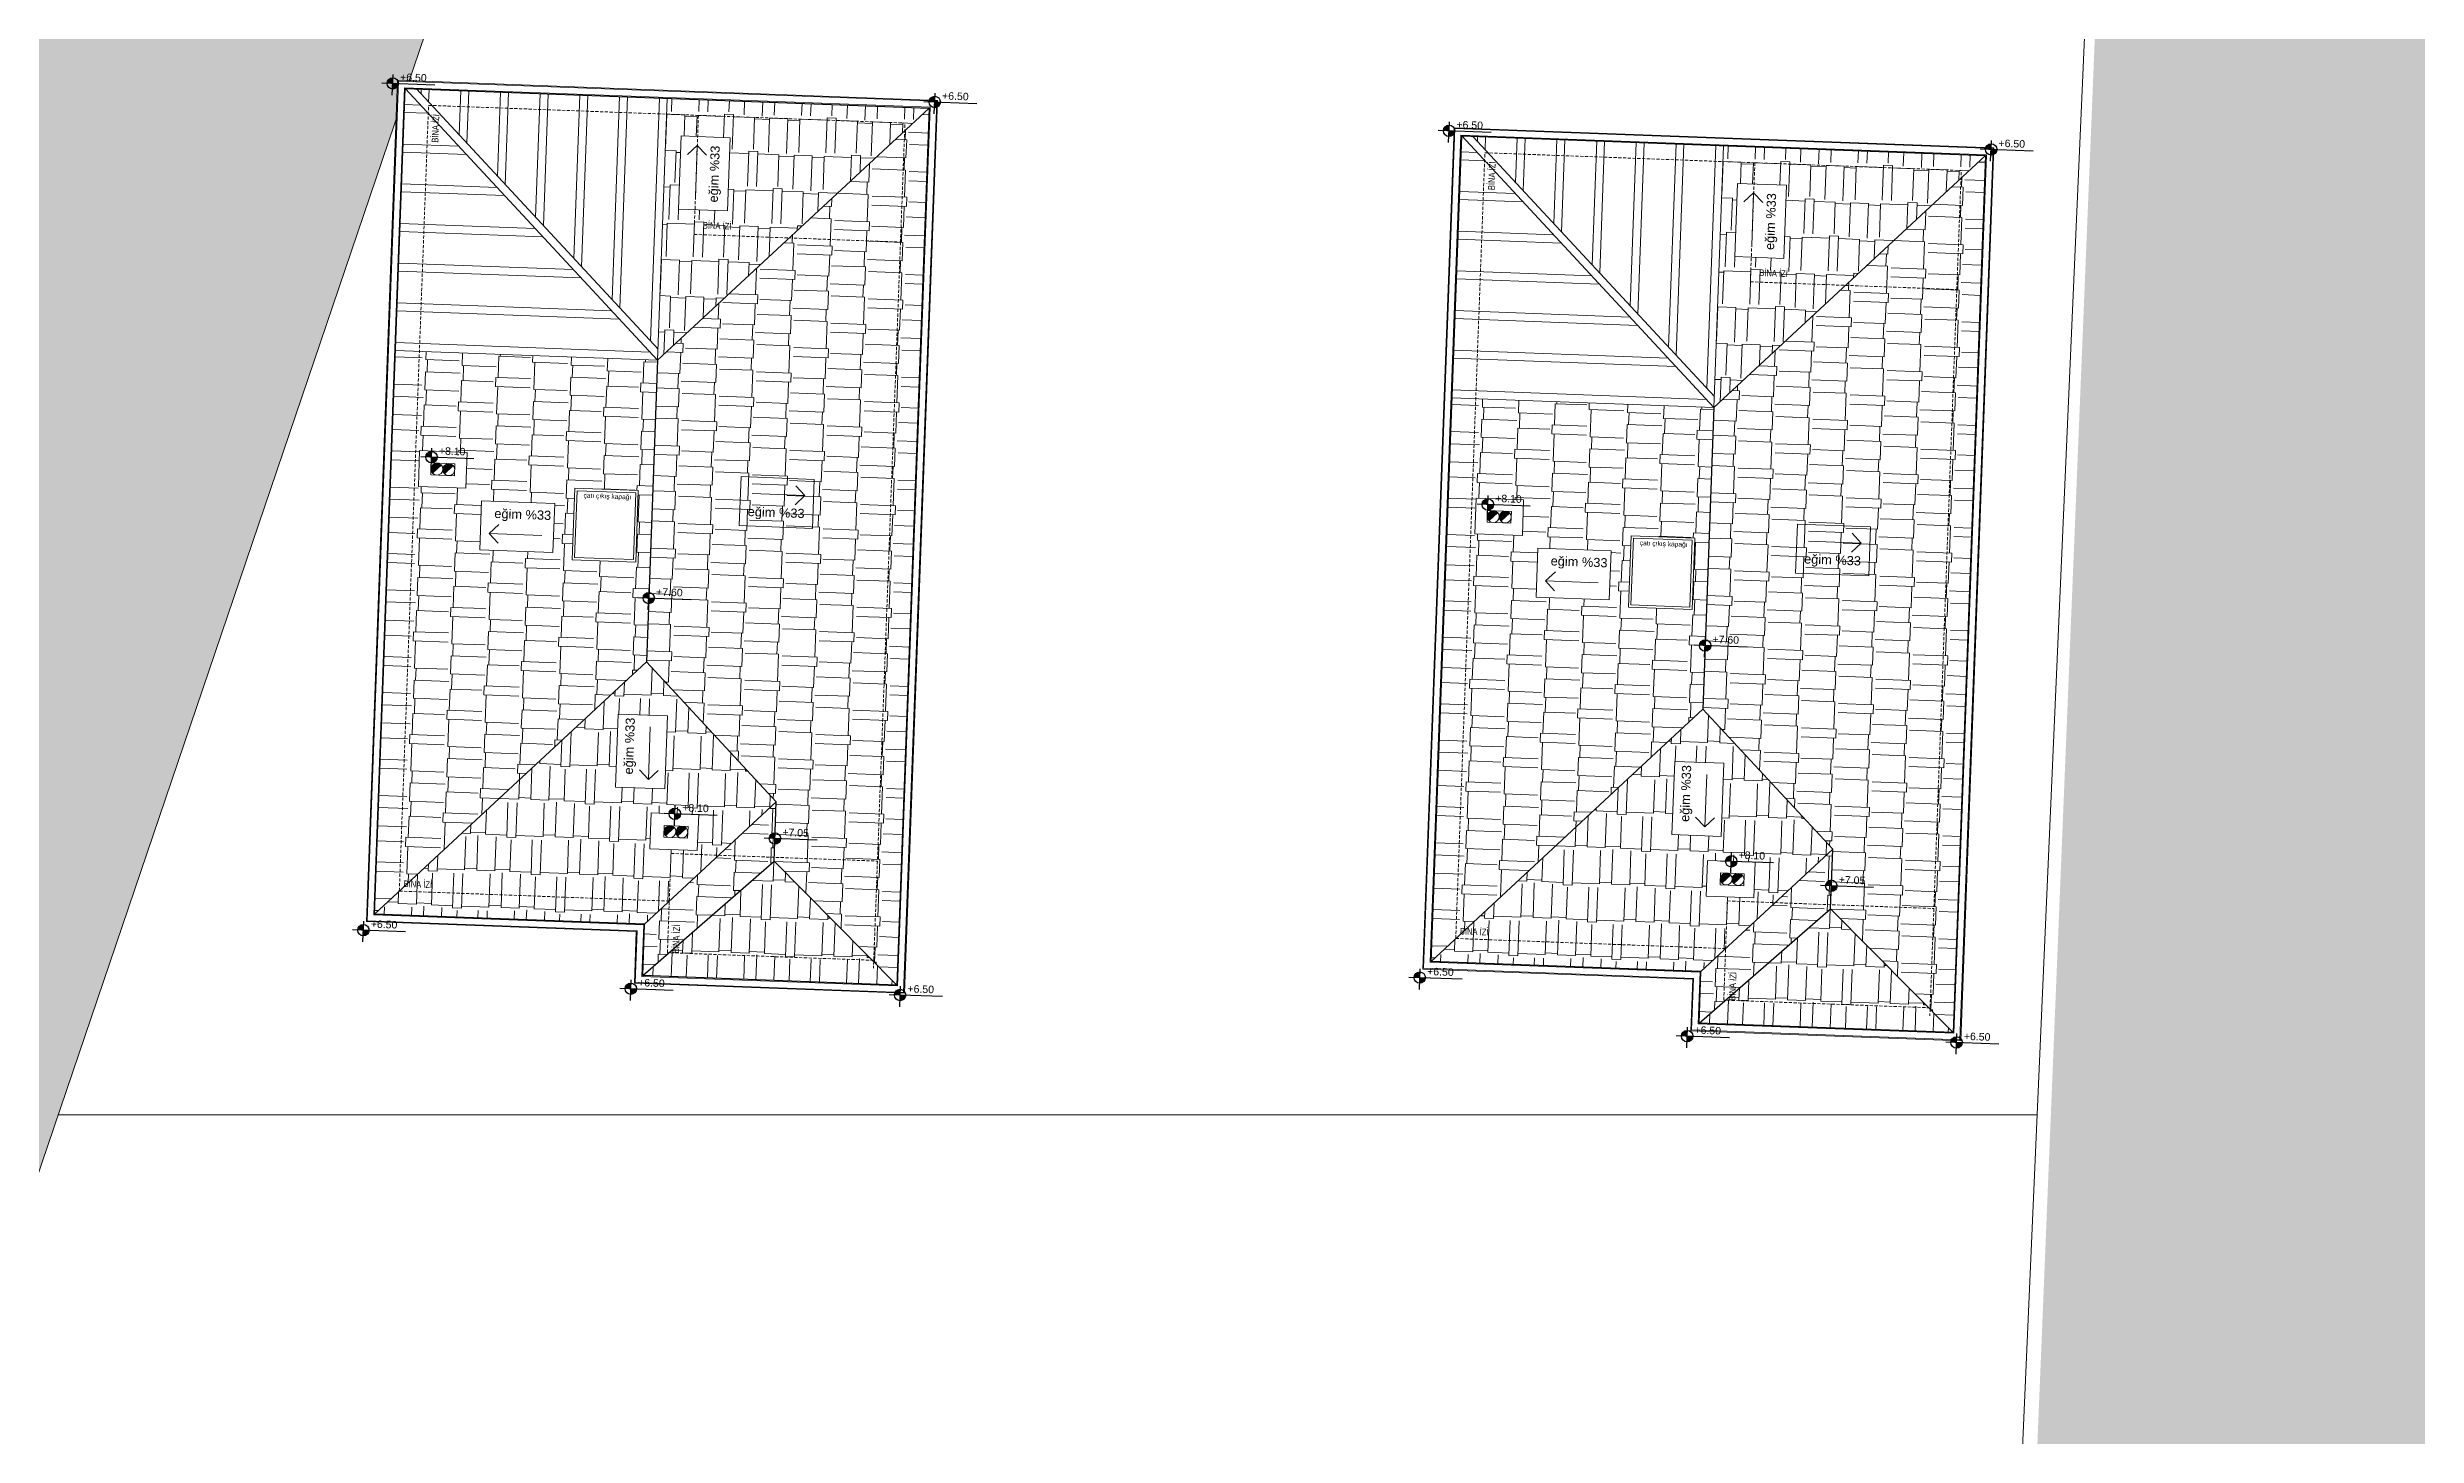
# Model space of a CAD drawing. Header units: centimetres. Extents: x 63871 to 181827, y -95930 to 42199.
# Drawn here: x 173567 to 176549, y -17737 to -15989 of the extents above; entities that cross this region are included whole.
import ezdxf
from ezdxf.enums import TextEntityAlignment as Align

# ---------------------------------------------------------------- set-up
doc = ezdxf.new("R2010")
doc.units = ezdxf.units.CM
doc.linetypes.add('11-021_500-SatisOfisi_220512$0${ Diamond }', pattern=[12, 4, -2, 2, 2, -2])
for name, color, linetype, lineweight in [('A-AREA-IDEN', 7, 'Continuous', 9), ('ARA SINIRLAR', 225, 'Continuous', 15), ('ARM_Pen_No__252', 8, 'Continuous', 18), ('Baca', 82, 'Continuous', 9), ('İz DÜŞÜMÜ', 7, '11-021_500-SatisOfisi_220512$0${ Diamond }', 18), ('OLUK', 222, 'Continuous', 15), ('TARAMA', 251, 'Continuous', 5), ('Çatı', 144, 'Continuous', 30)]:
    doc.layers.add(name, color=color, linetype=linetype, lineweight=lineweight)
doc.layers.add('KOT', color=171, linetype='Continuous')
doc.styles.add('Arial', font='Arial.ttf', dxfattribs={"height": 250})
doc.styles.add('Arial_1', font='Arial.ttf', dxfattribs={"height": 300})
doc.styles.add('MtXpl_Arial_Narrow_1', font='')
doc.styles.get('MtXpl_Arial_Narrow_1').set_extended_font_data('Arial Narrow')
pattern_1 = [(357.87319, (-22058.746, -45161.726), (98.784803, 42.082955), [22.86, -19.05, 26.67, -11.43, 34.29, -15.24]), (357.87319, (-22035.83, -45160.67), (98.784803, 42.082955), [19.05, -72.39, 15.24, -22.86]), (357.87319, (-21990.32, -45167.126), (98.784803, 42.082955), [11.43, -118.11]), (87.87319, (-22058.746, -45161.726), (-30.6659616, 46.8903553), [43.815, -139.065]), (87.87319, (-22035.902, -45162.574), (-30.6659616, 46.8903553), [42.8625, -140.0175]), (87.87319, (-22016.865, -45163.28), (-30.6659616, 46.8903553), [40.005, -142.875]), (87.87319, (-21990.32, -45167.126), (-30.6659616, 46.8903553), [43.815, -139.065]), (87.87319, (-21978.898, -45167.55), (-30.6659616, 46.8903553), [43.815, -139.065]), (87.87319, (-21944.525, -45165.968), (-30.6659616, 46.8903553), [41.91, -140.97])]
pattern_2 = [(267.87319, (-22058.746, -45161.726), (42.082955, -98.784803), [22.86, -19.05, 26.67, -11.43, 34.29, -15.24]), (267.87319, (-22057.69, -45184.64), (42.082955, -98.784803), [19.05, -72.39, 15.24, -22.86]), (267.87319, (-22064.147, -45230.152), (42.082955, -98.784803), [11.43, -118.11]), (357.87319, (-22058.746, -45161.726), (46.8903553, 30.6659616), [43.815, -139.065]), (357.87319, (-22059.595, -45184.57), (46.8903553, 30.6659616), [42.8625, -140.0175]), (357.87319, (-22060.302, -45203.607), (46.8903553, 30.6659616), [40.005, -142.875]), (357.87319, (-22064.147, -45230.152), (46.8903553, 30.6659616), [43.815, -139.065]), (357.87319, (-22064.57, -45241.575), (46.8903553, 30.6659616), [43.815, -139.065]), (357.87319, (-22062.988, -45275.947), (46.8903553, 30.6659616), [41.91, -140.97])]
pattern_3 = [(357.87319, (-23388.39, -45102.007), (98.784803, 42.082955), [22.86, -19.05, 26.67, -11.43, 34.29, -15.24]), (357.87319, (-23365.474, -45100.95), (98.784803, 42.082955), [19.05, -72.39, 15.24, -22.86]), (357.87319, (-23319.962, -45107.407), (98.784803, 42.082955), [11.43, -118.11]), (87.87319, (-23388.39, -45102.007), (-30.6659616, 46.8903553), [43.815, -139.065]), (87.87319, (-23365.545, -45102.855), (-30.6659616, 46.8903553), [42.8625, -140.0175]), (87.87319, (-23346.508, -45103.562), (-30.6659616, 46.8903553), [40.005, -142.875]), (87.87319, (-23319.962, -45107.407), (-30.6659616, 46.8903553), [43.815, -139.065]), (87.87319, (-23308.54, -45107.83), (-30.6659616, 46.8903553), [43.815, -139.065]), (87.87319, (-23274.168, -45106.25), (-30.6659616, 46.8903553), [41.91, -140.97])]
pattern_4 = [(267.87319, (-23388.39, -45102.007), (42.082955, -98.784803), [22.86, -19.05, 26.67, -11.43, 34.29, -15.24]), (267.87319, (-23387.334, -45124.92), (42.082955, -98.784803), [19.05, -72.39, 15.24, -22.86]), (267.87319, (-23393.79, -45170.433), (42.082955, -98.784803), [11.43, -118.11]), (357.87319, (-23388.39, -45102.007), (46.8903553, 30.6659616), [43.815, -139.065]), (357.87319, (-23389.238, -45124.85), (46.8903553, 30.6659616), [42.8625, -140.0175]), (357.87319, (-23389.944, -45143.888), (46.8903553, 30.6659616), [40.005, -142.875]), (357.87319, (-23393.79, -45170.433), (46.8903553, 30.6659616), [43.815, -139.065]), (357.87319, (-23394.214, -45181.856), (46.8903553, 30.6659616), [43.815, -139.065]), (357.87319, (-23392.63, -45216.228), (46.8903553, 30.6659616), [41.91, -140.97])]

# ---------------------------------------------------------------- blocks, each defined once
blk = doc.blocks.new('afadfa')
at = {"layer": 'Baca'}
h = blk.add_hatch(color=0, dxfattribs=at)
h.dxf.hatch_style = 1
h.paths.add_polyline_path([(525548.6, 4261233.8, 0.670516), (525535.8, 4261228.6, 0.199315), (525538, 4261223.2)])
h = blk.add_hatch(color=0, dxfattribs=at)
h.dxf.hatch_style = 1
h.paths.add_polyline_path([(525563.7, 4261233.8, 0.675614), (525550.8, 4261228.6, 0.202965), (525553, 4261223.2)])
for p, q in [((525538, 4261223.2), (525548.6, 4261233.8)), ((525553, 4261223.2), (525563.7, 4261233.8))]:
    blk.add_line(p, q, dxfattribs=at)
blk.add_lwpolyline([(525535.8, 4261236.1), (525565.8, 4261236), (525565.8, 4261221), (525535.8, 4261221.1)], close=True, dxfattribs=at)
for centre in [(525543.3, 4261228.6), (525558.3, 4261228.6)]:
    blk.add_circle(centre, 7.5, dxfattribs=at)

msp = doc.modelspace()

# ---------------------------------------------------------------- hatches: boundary and pattern name
at = {"layer": 'ARM_Pen_No__252'}
h = msp.add_hatch(dxfattribs=at)
h.set_pattern_fill('AR-HBONE', color=256, scale=0.51)
h.set_pattern_definition([(45, (0, -50000), (0, 73.27889), [155.448, -51.816]), (135, (36.64, -49963.36), (7e-15, 73.27889), [155.448, -51.816])])
h.paths.add_polyline_path([(175831.7, -22792.7), (175698, -25837), (170756.8, -25732.5), (171754.5, -22792.7)], flags=16)
h.paths.add_polyline_path([(172826.5, -19554.1), (175594.7, -11397.4), (175086.1, -11173.9), (170154.1, -25719.7), (167433.7, -25662.2), (167268.2, -26108.9), (178575.2, -26347.5), (178595, -25898.2), (176249, -25848.6), (176859.4, -11953.3), (176318.3, -11715.5), (176016.1, -19117.2), (175993.1, -19117.2), (175975.4, -19521.1)])
h.paths.add_polyline_path([(175975.4, -19521.1), (172826.5, -19554.1), (171829.1, -22492.9), (175844.9, -22492.9)])

# ---------------------------------------------------------------- linework, layer by layer
at = {"layer": 'ARA SINIRLAR', "color": 5}
msp.add_line((173580.4, -17332.8), (176071.5, -17332.8), dxfattribs=at)
at = {"layer": 'ARA SINIRLAR'}
for points in [[(175594.7, -11397.4), (172974.8, -19117.2)], [(175980.1, -19414.2), (176318.3, -11715.5)]]:
    msp.add_lwpolyline(points, dxfattribs=at)

# ---------------------------------------------------------------- next in the draw order: wipeouts: each hides what was drawn before it
for points in [[(173968.8, -17089.4), (174008.1, -16030.1), (174687.6, -16055.4), (174645.9, -17179.6), (174306.1, -17167), (174308.5, -17102)], [(175298.4, -17149.1), (175337.8, -16089.9), (176017.3, -16115.1), (175975.5, -17239.3), (175635.8, -17226.7), (175638.2, -17161.7)]]:
    msp.add_wipeout(points).translate(0, 0, 0).dxf.layer = 'OLUK'

# ---------------------------------------------------------------- next in the draw order: hatches: boundary and pattern name
at = {"layer": 'KOT'}
h = msp.add_hatch(color=256, dxfattribs=at)
h.dxf.hatch_style = 1
h.paths.add_polyline_path([(174002.1, -16027.2, 0.402561), (173994.7, -16033.8), (174001.9, -16034.1)])
h = msp.add_hatch(color=256, dxfattribs=at)
h.dxf.hatch_style = 1
h.paths.add_polyline_path([(174009, -16034.2, 0.009987), (174009, -16033.9), (174001.9, -16033.7), (174001.6, -16041.1, 0.414214)])
h = msp.add_hatch(color=256, dxfattribs=at)
h.dxf.hatch_style = 1
h.paths.add_polyline_path([(174684.4, -16050.7, 0.402561), (174677, -16057.3), (174684.1, -16057.6)])
h = msp.add_hatch(color=256, dxfattribs=at)
h.dxf.hatch_style = 1
h.paths.add_polyline_path([(174691.3, -16057.7, 0.009987), (174691.3, -16057.4), (174684.2, -16057.1), (174683.9, -16064.6, 0.414214)])
h = msp.add_hatch(color=256, dxfattribs=at)
h.dxf.hatch_style = 1
h.paths.add_polyline_path([(175331.8, -16086.9, 0.402561), (175324.4, -16093.6), (175331.5, -16093.8)])
h = msp.add_hatch(color=256, dxfattribs=at)
h.dxf.hatch_style = 1
h.paths.add_polyline_path([(175338.7, -16093.9, 0.009987), (175338.7, -16093.7), (175331.5, -16093.4), (175331.2, -16100.8, 0.414214)])
h = msp.add_hatch(color=256, dxfattribs=at)
h.dxf.hatch_style = 1
h.paths.add_polyline_path([(176014, -16110.4, 0.402561), (176006.6, -16117), (176013.8, -16117.3)])
h = msp.add_hatch(color=256, dxfattribs=at)
h.dxf.hatch_style = 1
h.paths.add_polyline_path([(176020.9, -16117.4, 0.009987), (176020.9, -16117.1), (176013.8, -16116.9), (176013.5, -16124.3, 0.414214)])
h = msp.add_hatch(color=256, dxfattribs=at)
h.dxf.hatch_style = 1
h.paths.add_polyline_path([(174050.9, -16497.7, 0.402561), (174043.5, -16504.3), (174050.7, -16504.6)])
h = msp.add_hatch(color=256, dxfattribs=at)
h.dxf.hatch_style = 1
h.paths.add_polyline_path([(174057.9, -16504.7, 0.009987), (174057.9, -16504.5), (174050.7, -16504.2), (174050.4, -16511.6, 0.414214)])
h = msp.add_hatch(color=256, dxfattribs=at)
h.dxf.hatch_style = 1
h.paths.add_polyline_path([(175380.6, -16557.5, 0.402561), (175373.2, -16564.1), (175380.3, -16564.3)])
h = msp.add_hatch(color=256, dxfattribs=at)
h.dxf.hatch_style = 1
h.paths.add_polyline_path([(175387.5, -16564.5, 0.009987), (175387.5, -16564.2), (175380.4, -16563.9), (175380.1, -16571.4, 0.414214)])
h = msp.add_hatch(color=256, dxfattribs=at)
h.dxf.hatch_style = 1
h.paths.add_polyline_path([(174324.4, -16675.3, 0.402561), (174317, -16681.9), (174324.1, -16682.2)])
h = msp.add_hatch(color=256, dxfattribs=at)
h.dxf.hatch_style = 1
h.paths.add_polyline_path([(174331.3, -16682.3, 0.009987), (174331.3, -16682), (174324.1, -16681.8), (174323.9, -16689.2, 0.414214)])
h = msp.add_hatch(color=256, dxfattribs=at)
h.dxf.hatch_style = 1
h.paths.add_polyline_path([(175654, -16735, 0.402561), (175646.6, -16741.6), (175653.8, -16741.9)])
h = msp.add_hatch(color=256, dxfattribs=at)
h.dxf.hatch_style = 1
h.paths.add_polyline_path([(175660.9, -16742, 0.009987), (175660.9, -16741.7), (175653.8, -16741.5), (175653.5, -16748.9, 0.414214)])
h = msp.add_hatch(color=256, dxfattribs=at)
h.dxf.hatch_style = 1
h.paths.add_polyline_path([(174357.3, -16947, 0.402561), (174349.9, -16953.6), (174357, -16953.9)])
h = msp.add_hatch(color=256, dxfattribs=at)
h.dxf.hatch_style = 1
h.paths.add_polyline_path([(174364.2, -16954, 0.009987), (174364.2, -16953.7), (174357, -16953.4), (174356.7, -16960.9, 0.414214)])
h = msp.add_hatch(color=256, dxfattribs=at)
h.dxf.hatch_style = 1
h.paths.add_polyline_path([(174483.3, -16977.9, 0.402561), (174475.9, -16984.6), (174483, -16984.8)])
h = msp.add_hatch(color=256, dxfattribs=at)
h.dxf.hatch_style = 1
h.paths.add_polyline_path([(174490.2, -16985, 0.009987), (174490.2, -16984.7), (174483, -16984.4), (174482.7, -16991.8, 0.414214)])
h = msp.add_hatch(color=256, dxfattribs=at)
h.dxf.hatch_style = 1
h.paths.add_polyline_path([(175686.9, -17006.7, 0.402561), (175679.5, -17013.3), (175686.6, -17013.6)])
h = msp.add_hatch(color=256, dxfattribs=at)
h.dxf.hatch_style = 1
h.paths.add_polyline_path([(175693.8, -17013.7, 0.009987), (175693.8, -17013.4), (175686.7, -17013.2), (175686.4, -17020.6, 0.414214)])
h = msp.add_hatch(color=256, dxfattribs=at)
h.dxf.hatch_style = 1
h.paths.add_polyline_path([(175812.9, -17037.7, 0.402561), (175805.5, -17044.3), (175812.7, -17044.5)])
h = msp.add_hatch(color=256, dxfattribs=at)
h.dxf.hatch_style = 1
h.paths.add_polyline_path([(175819.8, -17044.7, 0.009987), (175819.8, -17044.4), (175812.7, -17044.1), (175812.4, -17051.6, 0.414214)])
h = msp.add_hatch(color=256, dxfattribs=at)
h.dxf.hatch_style = 1
h.paths.add_polyline_path([(173965.2, -17093.5, 0.402561), (173957.8, -17100.1), (173965, -17100.4)])
h = msp.add_hatch(color=256, dxfattribs=at)
h.dxf.hatch_style = 1
h.paths.add_polyline_path([(173972.1, -17100.5, 0.009987), (173972.1, -17100.2), (173965, -17099.9), (173964.7, -17107.4, 0.414214)])
h = msp.add_hatch(color=256, dxfattribs=at)
h.dxf.hatch_style = 1
h.paths.add_polyline_path([(174301.8, -17167.2, 0.402561), (174294.3, -17173.8), (174301.5, -17174)])
h = msp.add_hatch(color=256, dxfattribs=at)
h.dxf.hatch_style = 1
h.paths.add_polyline_path([(174308.7, -17174.2, 0.009987), (174308.7, -17173.9), (174301.5, -17173.6), (174301.2, -17181.1, 0.414214)])
h = msp.add_hatch(color=256, dxfattribs=at)
h.dxf.hatch_style = 1
h.paths.add_polyline_path([(174640.8, -17175, 0.402561), (174633.4, -17181.6), (174640.5, -17181.9)])
h = msp.add_hatch(color=256, dxfattribs=at)
h.dxf.hatch_style = 1
h.paths.add_polyline_path([(175294.9, -17153.2, 0.402561), (175287.5, -17159.8), (175294.6, -17160.1)])
h = msp.add_hatch(color=256, dxfattribs=at)
h.dxf.hatch_style = 1
h.paths.add_polyline_path([(175301.8, -17160.2, 0.009987), (175301.8, -17159.9), (175294.6, -17159.7), (175294.4, -17167.1, 0.414214)])
h = msp.add_hatch(color=256, dxfattribs=at)
h.dxf.hatch_style = 1
h.paths.add_polyline_path([(174647.7, -17182, 0.009987), (174647.7, -17181.7), (174640.6, -17181.5), (174640.3, -17188.9, 0.414214)])
h = msp.add_hatch(color=256, dxfattribs=at)
h.dxf.hatch_style = 1
h.paths.add_polyline_path([(175631.4, -17226.9, 0.402561), (175624, -17233.5), (175631.1, -17233.7)])
h = msp.add_hatch(color=256, dxfattribs=at)
h.dxf.hatch_style = 1
h.paths.add_polyline_path([(175638.3, -17233.9, 0.009987), (175638.3, -17233.6), (175631.2, -17233.3), (175630.9, -17240.8, 0.414214)])
h = msp.add_hatch(color=256, dxfattribs=at)
h.dxf.hatch_style = 1
h.paths.add_polyline_path([(175970.4, -17234.7, 0.402561), (175963, -17241.3), (175970.2, -17241.6)])
h = msp.add_hatch(color=256, dxfattribs=at)
h.dxf.hatch_style = 1
h.paths.add_polyline_path([(175977.3, -17241.7, 0.009987), (175977.3, -17241.5), (175970.2, -17241.2), (175969.9, -17248.6, 0.414214)])
at = {"layer": 'Çatı', "lineweight": 15}
h = msp.add_hatch(dxfattribs=at)
h.set_pattern_fill('AR-RSHKE', color=251, scale=0.15, angle=87.8732)
h.set_pattern_definition([(87.87319, (-23388.39, -45102.007), (-42.082955, 98.784803), [22.86, -19.05, 26.67, -11.43, 34.29, -15.24]), (87.87319, (-23389.444, -45079.09), (-42.082955, 98.784803), [19.05, -72.39, 15.24, -22.86]), (87.87319, (-23382.99, -45033.58), (-42.082955, 98.784803), [11.43, -118.11]), (177.87319, (-23388.39, -45102.007), (-46.8903553, -30.6659616), [43.815, -139.065]), (177.87319, (-23387.54, -45079.162), (-46.8903553, -30.6659616), [42.8625, -140.0175]), (177.87319, (-23386.834, -45060.126), (-46.8903553, -30.6659616), [40.005, -142.875]), (177.87319, (-23382.99, -45033.58), (-46.8903553, -30.6659616), [43.815, -139.065]), (177.87319, (-23382.564, -45022.158), (-46.8903553, -30.6659616), [43.815, -139.065]), (177.87319, (-23384.147, -44987.785), (-46.8903553, -30.6659616), [41.91, -140.97])])
h.paths.add_polyline_path([(174321.2, -16762.3), (174484.7, -16938.5), (174484.7, -16938.5), (174481.9, -17013.4), (174636.3, -17169.2), (174677.3, -16065), (174335.3, -16382.5)])
h = msp.add_hatch(dxfattribs=at)
h.set_pattern_fill('AR-RSHKE', color=251, scale=0.15, angle=177.8732)
h.set_pattern_definition([(177.87319, (-23388.39, -45102.007), (-98.784803, -42.082955), [22.86, -19.05, 26.67, -11.43, 34.29, -15.24]), (177.87319, (-23411.304, -45103.06), (-98.784803, -42.082955), [19.05, -72.39, 15.24, -22.86]), (177.87319, (-23456.816, -45096.606), (-98.784803, -42.082955), [11.43, -118.11]), (267.87319, (-23388.39, -45102.007), (30.6659616, -46.8903553), [43.815, -139.065]), (267.87319, (-23411.233, -45101.16), (30.6659616, -46.8903553), [42.8625, -140.0175]), (267.87319, (-23430.27, -45100.45), (30.6659616, -46.8903553), [40.005, -142.875]), (267.87319, (-23456.816, -45096.606), (30.6659616, -46.8903553), [43.815, -139.065]), (267.87319, (-23468.238, -45096.182), (30.6659616, -46.8903553), [43.815, -139.065]), (267.87319, (-23502.61, -45097.765), (30.6659616, -46.8903553), [41.91, -140.97])])
h.paths.add_polyline_path([(174335.3, -16382.5), (174677.3, -16065), (174347.5, -16052.8)])
h.paths.add_polyline_path([(174361.4, -16192.3), (174364.8, -16100.2), (174426.6, -16102.5), (174423.1, -16194.6)], flags=16)
h.paths.add_polyline_path([(174417.1, -16187.2), (174420, -16109.9), (174396.3, -16109), (174393.4, -16186.3)], flags=8)
h.paths.add_polyline_path([(174389.5, -16219.1), (174430.6, -16220.7), (174431.1, -16205.5), (174390.1, -16203.9)], flags=24)
h = msp.add_hatch(dxfattribs=at)
h.set_pattern_fill('AR-RSHKE', color=251, scale=0.15, angle=87.8732)
h.set_pattern_definition([(87.87319, (-22058.746, -45161.726), (-42.082955, 98.784803), [22.86, -19.05, 26.67, -11.43, 34.29, -15.24]), (87.87319, (-22059.8, -45138.81), (-42.082955, 98.784803), [19.05, -72.39, 15.24, -22.86]), (87.87319, (-22053.346, -45093.3), (-42.082955, 98.784803), [11.43, -118.11]), (177.87319, (-22058.746, -45161.726), (-46.8903553, -30.6659616), [43.815, -139.065]), (177.87319, (-22057.898, -45138.88), (-46.8903553, -30.6659616), [42.8625, -140.0175]), (177.87319, (-22057.19, -45119.845), (-46.8903553, -30.6659616), [40.005, -142.875]), (177.87319, (-22053.346, -45093.3), (-46.8903553, -30.6659616), [43.815, -139.065]), (177.87319, (-22052.922, -45081.877), (-46.8903553, -30.6659616), [43.815, -139.065]), (177.87319, (-22054.505, -45047.505), (-46.8903553, -30.6659616), [41.91, -140.97])])
h.paths.add_polyline_path([(175650.8, -16822), (175814.4, -16998.2), (175814.4, -16998.2), (175811.6, -17073.1), (175965.9, -17229), (176006.9, -16124.7), (175664.9, -16442.2)])
h = msp.add_hatch(dxfattribs=at)
h.set_pattern_fill('AR-RSHKE', color=251, scale=0.15, angle=177.8732)
h.set_pattern_definition([(177.87319, (-22058.746, -45161.726), (-98.784803, -42.082955), [22.86, -19.05, 26.67, -11.43, 34.29, -15.24]), (177.87319, (-22081.66, -45162.78), (-98.784803, -42.082955), [19.05, -72.39, 15.24, -22.86]), (177.87319, (-22127.173, -45156.325), (-98.784803, -42.082955), [11.43, -118.11]), (267.87319, (-22058.746, -45161.726), (30.6659616, -46.8903553), [43.815, -139.065]), (267.87319, (-22081.59, -45160.877), (30.6659616, -46.8903553), [42.8625, -140.0175]), (267.87319, (-22100.628, -45160.17), (30.6659616, -46.8903553), [40.005, -142.875]), (267.87319, (-22127.173, -45156.325), (30.6659616, -46.8903553), [43.815, -139.065]), (267.87319, (-22138.595, -45155.9), (30.6659616, -46.8903553), [43.815, -139.065]), (267.87319, (-22172.968, -45157.484), (30.6659616, -46.8903553), [41.91, -140.97])])
h.paths.add_polyline_path([(175664.9, -16442.2), (176006.9, -16124.7), (175677.1, -16112.5)])
h.paths.add_polyline_path([(175691, -16252), (175694.5, -16159.9), (175756.2, -16162.2), (175752.8, -16254.3)], flags=16)
h.paths.add_polyline_path([(175746.8, -16246.9), (175749.6, -16169.6), (175725.9, -16168.7), (175723.1, -16246)], flags=8)
h.paths.add_polyline_path([(175719.1, -16278.9), (175760.2, -16280.4), (175760.8, -16265.2), (175719.7, -16263.6)], flags=24)
h = msp.add_hatch(dxfattribs=at)
h.set_pattern_fill('AR-RSHKE', color=251, scale=0.15, angle=267.8732)
h.set_pattern_definition(pattern_4)
h.paths.add_polyline_path([(174335.3, -16382.5), (174005.5, -16370.3), (173979.1, -17079.8), (174321.2, -16762.3)])
h.paths.add_polyline_path([(174111.5, -16621.1), (174113.8, -16559.4), (174205.8, -16562.8), (174203.5, -16624.5)], flags=16)
h.paths.add_polyline_path([(174227.7, -16633.7), (174231.1, -16543.8), (174311, -16546.7), (174307.7, -16636.7)], flags=16)
h.paths.add_polyline_path([(174230.8, -16630.8), (174234, -16546.9), (174307.9, -16549.6), (174304.8, -16633.6)], flags=0)
h.paths.add_polyline_path([(174094.1, -16543.6), (174034.2, -16541.4), (174035.8, -16496.4), (174095.8, -16498.7)], flags=16)
h.paths.add_polyline_path([(174079.7, -16528.1), (174049.7, -16527), (174050.3, -16511.9), (174080.2, -16513.1)], flags=0)
h.paths.add_polyline_path([(174065, -16520, -1), (174050, -16519.5, -1), (174065, -16520, -1), (174080, -16520.6, -1)], flags=0)
h.paths.add_polyline_path([(174126.6, -16587.2), (174203.8, -16590.1), (174204.7, -16566.4), (174127.4, -16563.5)], flags=8)
h.paths.add_polyline_path([(174239.9, -16559.2), (174303.8, -16561.6), (174304.2, -16550.1), (174240.3, -16547.7)], flags=8)
h = msp.add_hatch(dxfattribs=at)
h.set_pattern_fill('AR-RSHKE', color=251, scale=0.15, angle=267.8732)
h.set_pattern_definition(pattern_2)
h.paths.add_polyline_path([(175664.9, -16442.2), (175335.1, -16430), (175308.8, -17139.5), (175650.8, -16822)])
h.paths.add_polyline_path([(175441.1, -16680.8), (175443.4, -16619.1), (175535.5, -16622.5), (175533.2, -16684.3)], flags=16)
h.paths.add_polyline_path([(175557.4, -16693.4), (175560.7, -16603.5), (175640.7, -16606.5), (175637.3, -16696.4)], flags=16)
h.paths.add_polyline_path([(175560.5, -16690.5), (175563.6, -16606.6), (175637.6, -16609.3), (175634.4, -16693.3)], flags=0)
h.paths.add_polyline_path([(175423.8, -16603.3), (175363.8, -16601.1), (175365.5, -16556.2), (175425.4, -16558.4)], flags=16)
h.paths.add_polyline_path([(175409.3, -16587.9), (175379.3, -16586.7), (175379.9, -16571.6), (175409.9, -16572.8)], flags=0)
h.paths.add_polyline_path([(175394.6, -16579.7, -1), (175379.6, -16579.2, -1), (175394.6, -16579.7, -1), (175409.6, -16580.3, -1)], flags=0)
h.paths.add_polyline_path([(175456.2, -16646.9), (175533.5, -16649.8), (175534.4, -16626.1), (175457.1, -16623.2)], flags=8)
h.paths.add_polyline_path([(175569.6, -16618.9), (175633.5, -16621.3), (175633.9, -16609.8), (175570, -16607.4)], flags=8)
h = msp.add_hatch(dxfattribs=at)
h.set_pattern_fill('AR-RSHKE', color=251, scale=0.15, angle=-2.1268)
h.set_pattern_definition(pattern_3)
h.paths.add_polyline_path([(174484.7, -16938.5), (174321.2, -16762.3), (173979.1, -17079.8), (174318.9, -17092.4)])
h.paths.add_polyline_path([(174387, -16954.8), (174385.3, -16999.8), (174325.4, -16997.6), (174327, -16952.6)], flags=16)
h.paths.add_polyline_path([(174373.5, -16969.4), (174372.9, -16984.4), (174343, -16983.2), (174343.5, -16968.2)], flags=0)
h.paths.add_polyline_path([(174373.2, -16976.6, -1.018734), (174358.2, -16976.3, -0.98161), (174343.2, -16976, -1.018734), (174358.2, -16976.3, -0.98161)], flags=0)
h.paths.add_polyline_path([(174344.2, -16922.4), (174282.4, -16920.1), (174285.8, -16828), (174347.6, -16830.3)], flags=16)
h.paths.add_polyline_path([(174310.3, -16907.3), (174313.1, -16830), (174289.4, -16829.2), (174286.5, -16906.4)], flags=8)
h.paths.add_polyline_path([(174012.7, -17048.3), (174053.8, -17049.8), (174054.3, -17034.6), (174013.3, -17033)], flags=25)
h = msp.add_hatch(dxfattribs=at)
h.set_pattern_fill('AR-RSHKE', color=251, scale=0.15, angle=-2.1268)
h.set_pattern_definition(pattern_1)
h.paths.add_polyline_path([(175814.4, -16998.2), (175650.8, -16822), (175308.8, -17139.5), (175648.5, -17152.1)])
h.paths.add_polyline_path([(175716.6, -17014.6), (175715, -17059.5), (175655, -17057.3), (175656.7, -17012.3)], flags=16)
h.paths.add_polyline_path([(175703.2, -17029.1), (175702.6, -17044.1), (175672.6, -17042.9), (175673.2, -17027.9)], flags=0)
h.paths.add_polyline_path([(175702.9, -17036.6, -1), (175687.9, -17036, -1), (175672.9, -17035.4, -1), (175687.9, -17036, -1)], flags=0)
h.paths.add_polyline_path([(175673.8, -16982.1), (175612.1, -16979.8), (175615.5, -16887.7), (175677.2, -16890)], flags=16)
h.paths.add_polyline_path([(175639.9, -16967), (175642.8, -16889.8), (175619.1, -16888.9), (175616.2, -16966.1)], flags=8)
h.paths.add_polyline_path([(175342.4, -17108), (175383.4, -17109.5), (175384, -17094.3), (175342.9, -17092.7)], flags=25)
h = msp.add_hatch(dxfattribs=at)
h.set_pattern_fill('AR-RSHKE', color=251, scale=0.15, angle=267.8732)
h.set_pattern_definition(pattern_4)
h.paths.add_polyline_path([(174481.9, -17013.4), (174484.7, -16938.5), (174318.9, -17092.4), (174316.5, -17157.4)])
h.paths.add_polyline_path([(174364.7, -17131.9), (174366.2, -17090.9), (174351, -17090.3), (174349.5, -17131.3)], flags=25)
h = msp.add_hatch(dxfattribs=at)
h.set_pattern_fill('AR-RSHKE', color=251, scale=0.15, angle=267.8732)
h.set_pattern_definition(pattern_2)
h.paths.add_polyline_path([(175811.6, -17073.1), (175814.4, -16998.2), (175648.5, -17152.1), (175646.1, -17217.1)])
h.paths.add_polyline_path([(175694.3, -17191.6), (175695.9, -17150.6), (175680.7, -17150), (175679.1, -17191.1)], flags=25)
h = msp.add_hatch(dxfattribs=at)
h.set_pattern_fill('AR-RSHKE', color=251, scale=0.15, angle=-2.1268)
h.set_pattern_definition(pattern_3)
h.paths.add_polyline_path([(174316.5, -17157.4), (174636.3, -17169.2), (174481.9, -17013.4)])
h.paths.add_polyline_path([(174364.7, -17131.9), (174366.2, -17090.9), (174351, -17090.3), (174349.5, -17131.3)], flags=24)
h = msp.add_hatch(dxfattribs=at)
h.set_pattern_fill('AR-RSHKE', color=251, scale=0.15, angle=-2.1268)
h.set_pattern_definition(pattern_1)
h.paths.add_polyline_path([(175646.1, -17217.1), (175965.9, -17229), (175811.6, -17073.1)])
h.paths.add_polyline_path([(175694.3, -17191.6), (175695.9, -17150.6), (175680.7, -17150), (175679.1, -17191.1)], flags=24)

# ---------------------------------------------------------------- next in the draw order: linework, layer by layer
at = {"layer": 'A-AREA-IDEN'}
for p, q in [((174385.3, -16112.1, 0), (174373, -16123.5, 0)), ((174382.8, -16178.3, 0), (174385.3, -16112.1, 0)), ((174385.3, -16112.1, 0), (174396.7, -16124.4, 0)), ((175714.9, -16171.8, 0), (175702.6, -16183.2, 0)), ((175712.5, -16238, 0), (175714.9, -16171.8, 0)), ((175714.9, -16171.8, 0), (175726.4, -16184.1, 0)), ((174454.3, -16550.5, 0), (174520.6, -16553, 0)), ((174520.6, -16553, 0), (174509.2, -16540.7, 0)), ((174520.6, -16553, 0), (174508.3, -16564.4, 0)), ((174123.3, -16600.6, 0), (174135.6, -16589.2, 0)), ((174189.6, -16603.1, 0), (174123.3, -16600.6, 0)), ((174123.3, -16600.6, 0), (174134.8, -16613, 0)), ((175784, -16610.2, 0), (175850.2, -16612.7, 0)), ((175850.2, -16612.7, 0), (175838.8, -16600.4, 0)), ((175850.2, -16612.7, 0), (175837.9, -16624.1, 0)), ((175453, -16660.4, 0), (175465.3, -16648.9, 0)), ((175519.2, -16662.8, 0), (175453, -16660.4, 0)), ((175453, -16660.4, 0), (175464.4, -16672.7, 0)), ((174326.1, -16844.3, 0), (174323.7, -16910.5, 0)), ((174323.7, -16910.5, 0), (174312.3, -16898.2, 0)), ((174323.7, -16910.5, 0), (174336, -16899.1, 0)), ((175655.8, -16904, 0), (175653.3, -16970.2, 0)), ((175653.3, -16970.2, 0), (175641.9, -16957.9, 0)), ((175653.3, -16970.2, 0), (175665.6, -16958.8, 0))]:
    msp.add_line(p, q, dxfattribs=at)
at = {"layer": 'A-AREA-IDEN', "elevation": 0}
for points in [[(174361.4, -16192.3), (174364.8, -16100.2), (174426.6, -16102.5), (174423.1, -16194.6)], [(175691, -16252), (175694.5, -16159.9), (175756.2, -16162.2), (175752.8, -16254.3)], [(174231.1, -16543.8), (174311, -16546.7), (174307.7, -16636.7), (174227.7, -16633.7)], [(174234, -16546.9), (174307.9, -16549.6), (174304.8, -16633.6), (174230.8, -16630.8)], [(174440.4, -16529.1), (174532.5, -16532.5), (174530.2, -16594.3), (174438.1, -16590.8)], [(174203.5, -16624.5), (174111.5, -16621.1), (174113.8, -16559.4), (174205.8, -16562.8)], [(175560.7, -16603.5), (175640.7, -16606.5), (175637.3, -16696.4), (175557.4, -16693.4)], [(175563.6, -16606.6), (175637.6, -16609.3), (175634.4, -16693.3), (175560.5, -16690.5)], [(175770, -16588.8), (175862.1, -16592.2), (175859.8, -16654), (175767.7, -16650.6)], [(175533.2, -16684.3), (175441.1, -16680.8), (175443.4, -16619.1), (175535.5, -16622.5)], [(174347.6, -16830.3), (174344.2, -16922.4), (174282.4, -16920.1), (174285.8, -16828)], [(175677.2, -16890), (175673.8, -16982.1), (175612.1, -16979.8), (175615.5, -16887.7)]]:
    msp.add_lwpolyline(points, close=True, dxfattribs=at)
at = {"layer": 'Baca', "elevation": 0}
for points in [[(174034.2, -16541.4), (174094.1, -16543.6), (174095.8, -16498.7), (174035.8, -16496.4)], [(175363.8, -16601.1), (175423.8, -16603.3), (175425.4, -16558.4), (175365.5, -16556.2)], [(174325.4, -16997.6), (174385.3, -16999.8), (174387, -16954.8), (174327, -16952.6)], [(175655, -17057.3), (175715, -17059.5), (175716.6, -17014.6), (175656.7, -17012.3)]]:
    msp.add_lwpolyline(points, close=True, dxfattribs=at)
at = {"layer": 'İz DÜŞÜMÜ'}
for p, q in [((174386.7, -16074.2, 0), (174646.6, -16083.9, 0)), ((174641, -16233.8, 0), (174646.6, -16083.9, 0)), ((175716.4, -16133.9, 0), (175976.2, -16143.6, 0)), ((175970.6, -16293.5, 0), (175976.2, -16143.6, 0))]:
    msp.add_line(p, q, dxfattribs=at)
at = {"layer": 'İz DÜŞÜMÜ', "elevation": 0}
for points in [[(174350, -17063.5), (174352.2, -17003.6), (174612, -17013.2), (174607.4, -17138.1), (174347.6, -17128.5), (174350, -17063.5), (174010.2, -17050.9), (174047, -16061.6), (174386.7, -16074.2), (174381.2, -16224.1), (174641, -16233.8), (174607, -17148.1)], [(175679.6, -17123.3), (175681.9, -17063.3), (175941.7, -17072.9), (175937, -17197.9), (175677.2, -17188.2), (175679.6, -17123.3), (175339.9, -17110.6), (175376.6, -16121.3), (175716.4, -16133.9), (175710.8, -16283.8), (175970.6, -16293.5), (175936.7, -17207.9)]]:
    msp.add_lwpolyline(points, dxfattribs=at)
at = {"layer": 'KOT'}
for p, q in [((173988.2, -16033.2, 0), (174055, -16035.7, 0)), ((174001.3, -16048.8, 0), (174002.3, -16022.7, 0)), ((174670.5, -16056.6, 0), (174737.3, -16059.1, 0)), ((174683.6, -16072.2, 0), (174684.6, -16046.2, 0)), ((175317.9, -16092.9, 0), (175384.7, -16095.4, 0)), ((175331, -16108.5, 0), (175331.9, -16082.4, 0)), ((176000.2, -16116.4, 0), (176066.9, -16118.8, 0)), ((176013.2, -16131.9, 0), (176014.2, -16105.9, 0)), ((174037.1, -16503.7, 0), (174103.8, -16506.2, 0)), ((174050.1, -16519.3, 0), (174051.1, -16493.2, 0)), ((175366.7, -16563.4, 0), (175433.5, -16565.9, 0)), ((175379.8, -16579, 0), (175380.8, -16552.9, 0)), ((174310.5, -16681.2, 0), (174377.3, -16683.7, 0)), ((174323.6, -16696.8, 0), (174324.6, -16670.8, 0)), ((175640.2, -16741, 0), (175706.9, -16743.4, 0)), ((175653.2, -16756.5, 0), (175654.2, -16730.5, 0)), ((174343.4, -16952.9, 0), (174410.2, -16955.4, 0)), ((174356.5, -16968.5, 0), (174357.4, -16942.5, 0)), ((174469.4, -16983.9, 0), (174536.2, -16986.4, 0)), ((174482.5, -16999.5, 0), (174483.4, -16973.4, 0)), ((175673, -17012.7, 0), (175739.8, -17015.1, 0)), ((175686.1, -17028.2, 0), (175687.1, -17002.2, 0)), ((175799, -17043.6, 0), (175865.8, -17046.1, 0)), ((175812.1, -17059.2, 0), (175813.1, -17033.1, 0)), ((173951.3, -17099.4, 0), (174018.1, -17101.9, 0)), ((173964.4, -17115, 0), (173965.4, -17089, 0)), ((174287.9, -17173.1, 0), (174354.7, -17175.6, 0)), ((174301, -17188.7, 0), (174301.9, -17162.6, 0)), ((174640, -17196.6, 0), (174641, -17170.5, 0)), ((175281, -17159.2, 0), (175347.8, -17161.6, 0)), ((175294.1, -17174.7, 0), (175295, -17148.7, 0)), ((174626.9, -17181, 0), (174693.7, -17183.4, 0)), ((175617.5, -17232.8, 0), (175684.3, -17235.3, 0)), ((175630.6, -17248.4, 0), (175631.6, -17222.4, 0)), ((175969.6, -17256.3, 0), (175970.6, -17230.2, 0)), ((175956.6, -17240.7, 0), (176023.3, -17243.2, 0))]:
    msp.add_line(p, q, dxfattribs=at)
for centre in [(174001.9, -16034, 0), (174684.1, -16057.4, 0), (175331.5, -16093.7, 0), (176013.8, -16117.1, 0), (174050.7, -16504.5, 0), (175380.3, -16564.2, 0), (174324.1, -16682, 0), (175653.8, -16741.8, 0), (174357, -16953.7, 0), (174483, -16984.7, 0), (175686.7, -17013.5, 0), (175812.7, -17044.4, 0), (173965, -17100.2, 0), (174301.5, -17173.9, 0), (174640.5, -17181.8, 0), (175294.6, -17159.9, 0), (175631.2, -17233.6, 0), (175970.2, -17241.5, 0)]:
    msp.add_circle(centre, 7.17, dxfattribs=at)
at = {"layer": 'OLUK', "elevation": 0}
for points in [[(174306.1, -17167), (174308.5, -17102), (173968.8, -17089.4), (174008.1, -16030.1), (174687.6, -16055.4), (174645.9, -17179.6)], [(174307.2, -17166), (174309.6, -17101.1), (173969.8, -17088.4), (174009.1, -16031.2), (174686.6, -16056.3), (174644.9, -17178.6)], [(174315.5, -17158.3), (174317.9, -17093.4), (173978.1, -17080.8), (174016.8, -16039.5), (174678.3, -16064), (174637.2, -17170.3)], [(175635.8, -17226.7), (175638.2, -17161.7), (175298.4, -17149.1), (175337.8, -16089.9), (176017.3, -16115.1), (175975.5, -17239.3)], [(175636.8, -17225.7), (175639.2, -17160.8), (175299.5, -17148.2), (175338.7, -16090.9), (176016.2, -16116.1), (175974.6, -17238.3)], [(175645.1, -17218), (175647.5, -17153.1), (175307.7, -17140.5), (175346.4, -16099.2), (176008, -16123.8), (175966.9, -17230)]]:
    msp.add_lwpolyline(points, close=True, dxfattribs=at)
at = {"layer": 'TARAMA'}
for p, q in [((174335.3, -16382.5, 0), (174017.7, -16040.5, 0)), ((174031.9, -16041, 0), (174335.8, -16368.4, 0)), ((174037.5, -16047.1, 0), (174037.7, -16041.2, 0)), ((174047.1, -16057.5, 0), (174047.7, -16041.6, 0)), ((174085.6, -16098.9, 0), (174087.7, -16043.1, 0)), ((174095.2, -16109.3, 0), (174097.7, -16043.5, 0)), ((174046.6, -16071.6, 0), (174016.6, -16070.5, 0)), ((174037, -16061.2, 0), (174017, -16060.5, 0)), ((174133.7, -16150.7, 0), (174137.7, -16045, 0)), ((174143.3, -16161.1, 0), (174147.6, -16045.3, 0)), ((174181.8, -16202.6, 0), (174187.6, -16046.8, 0)), ((174191.5, -16212.9, 0), (174197.6, -16047.2, 0)), ((174229.9, -16254.4, 0), (174237.6, -16048.7, 0)), ((174239.6, -16264.8, 0), (174247.6, -16049, 0)), ((174278.1, -16306.2, 0), (174287.5, -16050.5, 0)), ((174287.7, -16316.6, 0), (174297.5, -16050.9, 0)), ((174326.2, -16358, 0), (174337.5, -16052.4, 0)), ((174335.3, -16382.5, 0), (174347.5, -16052.8, 0)), ((175664.9, -16442.2, 0), (175347.4, -16100.2, 0)), ((175361.5, -16100.7, 0), (175665.4, -16428.1, 0)), ((175367.1, -16106.8, 0), (175367.4, -16101, 0)), ((175376.8, -16117.2, 0), (175377.4, -16101.3, 0)), ((175415.3, -16158.6, 0), (175417.3, -16102.8, 0)), ((175424.9, -16169, 0), (175427.3, -16103.2, 0)), ((174094.7, -16123.4, 0), (174014.8, -16120.5, 0)), ((174085.1, -16113.1, 0), (174015.1, -16110.5, 0)), ((175376.2, -16131.3, 0), (175346.3, -16130.2, 0)), ((175366.6, -16121, 0), (175346.6, -16120.2, 0)), ((175463.4, -16210.5, 0), (175467.3, -16104.7, 0)), ((175473, -16220.8, 0), (175477.3, -16105, 0)), ((175511.5, -16262.3, 0), (175517.3, -16106.5, 0)), ((175521.1, -16272.6, 0), (175527.3, -16106.9, 0)), ((175559.6, -16314.1, 0), (175567.2, -16108.4, 0)), ((175569.2, -16324.5, 0), (175577.2, -16108.8, 0)), ((175607.7, -16365.9, 0), (175617.2, -16110.2, 0)), ((175617.3, -16376.3, 0), (175627.2, -16110.6, 0)), ((175655.8, -16417.7, 0), (175667.2, -16112.1, 0)), ((175664.9, -16442.2, 0), (175677.1, -16112.5, 0)), ((174133.2, -16164.9, 0), (174013.3, -16160.4, 0)), ((174142.8, -16175.2, 0), (174012.9, -16170.4, 0)), ((175424.4, -16183.1, 0), (175344.4, -16180.2, 0)), ((175414.7, -16172.8, 0), (175344.8, -16170.2, 0)), ((174190.9, -16227.1, 0), (174011.1, -16220.4, 0)), ((174181.3, -16216.7, 0), (174011.4, -16210.4, 0)), ((175462.8, -16224.6, 0), (175342.9, -16220.1, 0)), ((175472.5, -16235, 0), (175342.6, -16230.1, 0)), ((174239, -16278.9, 0), (174009.2, -16270.3, 0)), ((174229.4, -16268.5, 0), (174009.6, -16260.4, 0)), ((175520.6, -16286.8, 0), (175340.7, -16280.1, 0)), ((175511, -16276.4, 0), (175341.1, -16270.1, 0)), ((174277.5, -16320.3, 0), (174007.7, -16310.3, 0)), ((174287.2, -16330.7, 0), (174007.3, -16320.3, 0)), ((175568.7, -16338.6, 0), (175338.8, -16330.1, 0)), ((175559.1, -16328.2, 0), (175339.2, -16320.1, 0)), ((174335.3, -16382.5, 0), (174005.5, -16370.3, 0)), ((174325.6, -16372.2, 0), (174005.9, -16360.3, 0)), ((175607.2, -16380.1, 0), (175337.4, -16370, 0)), ((175616.8, -16390.4, 0), (175337, -16380, 0)), ((175664.9, -16442.2, 0), (175335.1, -16430, 0)), ((175655.3, -16431.9, 0), (175335.5, -16420, 0))]:
    msp.add_line(p, q, dxfattribs=at)
at = {"layer": 'Çatı'}
for p, q in [((174017.7, -16040.5, 0), (174335.3, -16382.5, 0)), ((174335.3, -16382.5, 0), (174677.3, -16065, 0)), ((175347.4, -16100.2, 0), (175664.9, -16442.2, 0)), ((175664.9, -16442.2, 0), (176006.9, -16124.7, 0)), ((174335.3, -16382.5, 0), (174321.2, -16762.3, 0)), ((175664.9, -16442.2, 0), (175650.8, -16822, 0)), ((174321.2, -16762.3, 0), (173979.1, -17079.8, 0)), ((174321.2, -16762.3, 0), (174484.7, -16938.5, 0)), ((175650.8, -16822, 0), (175308.8, -17139.5, 0)), ((175650.8, -16822, 0), (175814.4, -16998.2, 0)), ((174484.7, -16938.5, 0), (174318.9, -17092.4, 0)), ((174481.9, -17013.4, 0), (174484.7, -16938.5, 0)), ((175814.4, -16998.2, 0), (175648.5, -17152.1, 0)), ((175811.6, -17073.1, 0), (175814.4, -16998.2, 0)), ((174316.5, -17157.4, 0), (174481.9, -17013.4, 0)), ((174481.9, -17013.4, 0), (174636.3, -17169.2, 0)), ((175646.1, -17217.1, 0), (175811.6, -17073.1, 0)), ((175811.6, -17073.1, 0), (175965.9, -17229, 0))]:
    msp.add_line(p, q, dxfattribs=at)
at = {"layer": 'Çatı', "elevation": 0}
for points in [[(174316.5, -17157.4), (174318.9, -17092.4), (173979.1, -17079.8), (174017.7, -16040.5), (174677.3, -16065), (174636.3, -17169.2)], [(175646.1, -17217.1), (175648.5, -17152.1), (175308.8, -17139.5), (175347.4, -16100.2), (176006.9, -16124.7), (175965.9, -17229)]]:
    msp.add_lwpolyline(points, close=True, dxfattribs=at)

# ---------------------------------------------------------------- next in the draw order: block references
at = {"layer": 'Baca', "rotation": 357.8731895439683}
for p in [(-509263.6, -4255309.3, 0), (-507933.9, -4255369, 0), (-508970.3, -4255765.6, 0), (-507640.7, -4255825.3, 0)]:
    msp.add_blockref('afadfa', p, dxfattribs=at)

# ---------------------------------------------------------------- next in the draw order: texts
at = {"style": 'MtXpl_Arial_Narrow_1'}
for rotation, p in [(87.8302, (174059.2, -16108.8, 0)), (87.8302, (175388.8, -16168.5, 0)), (357.8302, (174392.1, -16216.7, 0)), (357.8302, (175721.8, -16276.4, 0)), (357.8302, (174015.4, -17045.8, 0)), (87.8302, (174362.2, -17129.3, 0)), (357.8302, (175345, -17105.5, 0)), (87.8302, (175691.9, -17189, 0))]:
    msp.add_text('BİNA İZİ', height=8.32, rotation=rotation, dxfattribs=at).set_placement(p)
at = {"layer": 'A-AREA-IDEN', "style": 'Arial_1'}
for p in [(174272, -16556.7, 0), (175601.6, -16616.5, 0)]:
    msp.add_text('çatı çıkış kapağı', height=5.953, rotation=357.8732, dxfattribs=at).set_placement(p, align=Align.CENTER)
at = {"layer": 'A-AREA-IDEN', "char_height": 11.52, "width": 136.287, "attachment_point": 2, "line_spacing_factor": 0.941778, "style": 'Arial'}
for insert, rotation in [((174400.8, -16147.9, 0), 87.8732), ((175730.4, -16207.7, 0), 87.8732), ((174165.8, -16570.9, 0), 357.8732), ((174484.7, -16568.5, 0), 357.8732), ((175495.4, -16630.6, 0), 357.8732), ((175814.4, -16628.2, 0), 357.8732), ((174293.9, -16868.1, 0), 87.8732), ((175623.5, -16927.8, 0), 87.8732)]:
    msp.add_mtext('eğim %33', dxfattribs=dict(at, insert=insert, rotation=rotation))
at = {"layer": 'KOT', "char_height": 9.45, "width": 57.696, "attachment_point": 2, "rotation": 357.8732, "line_spacing_factor": 0.941778, "style": 'Arial_1'}
for s, insert in [('+6.50', (174028.1, -16021.8, 0)), ('+6.50', (174710.3, -16045.3, 0)), ('+6.50', (175357.7, -16081.6, 0)), ('+6.50', (176040, -16105, 0)), ('+8.10', (174076.9, -16492.4, 0)), ('+8.10', (175406.5, -16552.1, 0)), ('+7.60', (174350.3, -16669.9, 0)), ('+7.60', (175680, -16729.6, 0)), ('+8.10', (174383.2, -16941.6, 0)), ('+7.05', (174509.2, -16972.6, 0)), ('+8.10', (175712.8, -17001.3, 0)), ('+7.05', (175838.9, -17032.3, 0)), ('+6.50', (173991.2, -17088.1, 0)), ('+6.50', (174327.7, -17161.8, 0)), ('+6.50', (174666.7, -17169.6, 0)), ('+6.50', (175320.8, -17147.8, 0)), ('+6.50', (175657.3, -17221.5, 0)), ('+6.50', (175996.4, -17229.4, 0))]:
    msp.add_mtext(s, dxfattribs=dict(at, insert=insert))

doc.saveas('drawing.dxf')
